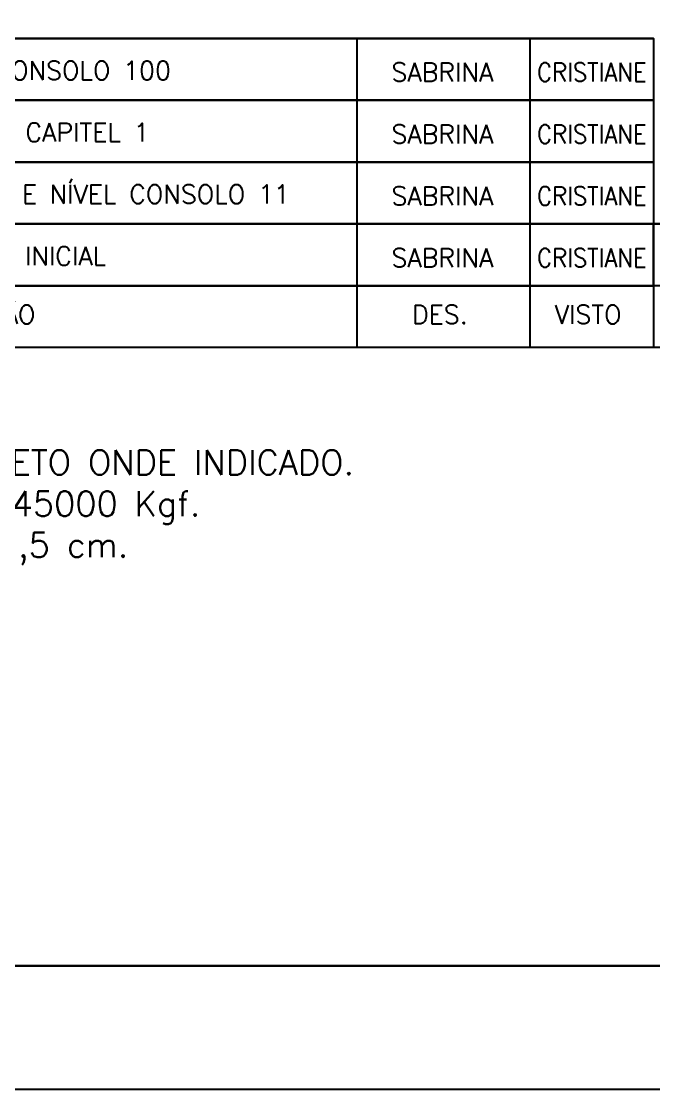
# Model space of a CAD drawing. Header units: centimetres. Extents: x 1658 to 27871, y 8240 to 11444.
# Drawn here: x 26100 to 26484, y 8294 to 8942 of the extents above; entities that cross this region are included whole.
import ezdxf
from ezdxf.enums import TextEntityAlignment as Align

# ---------------------------------------------------------------- set-up
doc = ezdxf.new("R2010")
doc.units = ezdxf.units.CM
doc.header["$LTSCALE"] = 50
doc.header["$MEASUREMENT"] = 0
for name, color, linetype in [('FORMATO-PRECON', 2, 'Continuous'), ('HACHURAS-PRECON', 1, 'Continuous'), ('LINHA-01-PRECON', 1, 'Continuous')]:
    doc.layers.add(name, color=color, linetype=linetype)
doc.styles.add('PRECON-ROMANS', font='romans.shx')
doc.styles.add('ROMANS', font='ROMANS.SHX', dxfattribs={"oblique": 15, "height": 3})
doc.styles.get("Standard").update_dxf_attribs({"font": 'romans.shx'})

# ---------------------------------------------------------------- blocks, each defined once
blk = doc.blocks.new('A$C2E607E54')
at = {"layer": 'FORMATO-PRECON'}
blk.add_lwpolyline([(0, 4200), (2970, 4200), (2970, 0), (0, 0)], close=True, dxfattribs=at)
at = {"layer": 'FORMATO-PRECON', "color": 6}
blk.add_lwpolyline([(100, 3950), (2870, 3950), (2870, 100), (100, 100)], close=True, dxfattribs=at)
blk = doc.blocks.new('A$C6E105C5C')
at = {"layer": 'FORMATO-PRECON', "color": 6}
blk.add_line((0, 50), (1020, 50), dxfattribs=at)
at = {"layer": 'FORMATO-PRECON', "color": 3}
blk.add_lwpolyline([(0, 50), (1020, 50), (1020, 0), (0, 0)], close=True, dxfattribs=at)
at = {"layer": 'FORMATO-PRECON', "color": 1}
for points in [[(780, 50), (780, 0)], [(920, 50), (920, 0)]]:
    blk.add_lwpolyline(points, dxfattribs=at)
at = {"layer": 'FORMATO-PRECON', "style": 'ROMANS'}
for s, p in [('DESCRIÇÃO', (410.16, 19.18)), ('DES.', (824.62, 19.18)), ('VISTO', (940.04, 19.18))]:
    blk.add_text(s, height=15, dxfattribs=at).set_placement(p)
blk = doc.blocks.new('REV-A3-V')
at = {"layer": 'FORMATO-PRECON', "color": 1}
for p, q in [((780, 50), (780, 9.14)), ((920, 50), (920, 9.14))]:
    blk.add_line(p, q, dxfattribs=at)
for points in [[(1020, 50), (0, 50)], [(780, 50), (780, 0)], [(920, 50), (920, 0)]]:
    blk.add_lwpolyline(points, dxfattribs=at)
blk.add_lwpolyline([(1020, 0), (0, 0), (0, 50), (1020, 50)], close=True, dxfattribs=at)
at = {"layer": 'FORMATO-PRECON', "color": 2, "style": 'PRECON-ROMANS', "flags": 12}
for p in [(24.75, 24.02), (132.78, 24.02), (497.22, 24.02)]:
    blk.add_attdef('X', text='', height=15, dxfattribs=at).set_placement(p, align=Align.MIDDLE_CENTER)
at = {"layer": 'FORMATO-PRECON', "style": 'PRECON-ROMANS', "flags": 12}
for p in [(849.12, 22.55), (970.03, 22.55)]:
    blk.add_attdef('X', text='', height=15, dxfattribs=at).set_placement(p, align=Align.MIDDLE_CENTER)

msp = doc.modelspace()

# ---------------------------------------------------------------- linework, layer by layer
at = {"layer": 'FORMATO-PRECON', "color": 6}
msp.add_lwpolyline([(27796.05, 8743.94), (25718.55, 8743.94), (25718.55, 8368.94), (27796.05, 8368.94)], close=True, dxfattribs=at)

# ---------------------------------------------------------------- block references
at = {"color": 1}
ref = msp.add_blockref('REV-A3-V', (25718.55, 8893.94), dxfattribs=dict(at, xscale=0.749999976233481, yscale=0.749999976233481, zscale=0.749999976233481))
ref.add_attrib('X', 'ACRÉSCIMO CONSOLO 100', dxfattribs={"layer": 'FORMATO-PRECON', "color": 2, "height": 11.25, "rotation": 360, "style": 'PRECON-ROMANS', "flags": 12}).set_placement((26091.47, 8911.96), align=Align.MIDDLE_CENTER)
ref.add_attrib('X', 'SABRINA', dxfattribs={"layer": 'FORMATO-PRECON', "height": 11.25, "rotation": 360, "style": 'PRECON-ROMANS', "flags": 12}).set_placement((26355.4, 8910.86), align=Align.MIDDLE_CENTER)
ref.add_attrib('X', 'CRISTIANE', dxfattribs={"layer": 'FORMATO-PRECON', "height": 11.25, "rotation": 360, "style": 'PRECON-ROMANS', "width": 0.9, "flags": 12}).set_placement((26446.07, 8910.86), align=Align.MIDDLE_CENTER)
ref = msp.add_blockref('REV-A3-V', (25718.55, 8856.44), dxfattribs=dict(at, xscale=0.749999976233481, yscale=0.749999976233481, zscale=0.749999976233481))
ref.add_attrib('X', 'REVISÃO NO CAPITEL 1', dxfattribs={"layer": 'FORMATO-PRECON', "color": 2, "height": 11.25, "rotation": 360, "style": 'PRECON-ROMANS', "flags": 12}).set_placement((26091.47, 8874.46), align=Align.MIDDLE_CENTER)
ref.add_attrib('X', 'SABRINA', dxfattribs={"layer": 'FORMATO-PRECON', "height": 11.25, "rotation": 360, "style": 'PRECON-ROMANS', "flags": 12}).set_placement((26355.4, 8873.36), align=Align.MIDDLE_CENTER)
ref.add_attrib('X', 'CRISTIANE', dxfattribs={"layer": 'FORMATO-PRECON', "height": 11.25, "rotation": 360, "style": 'PRECON-ROMANS', "width": 0.9, "flags": 12}).set_placement((26446.07, 8873.36), align=Align.MIDDLE_CENTER)
ref = msp.add_blockref('REV-A3-V', (25718.55, 8818.94), dxfattribs=dict(at, xscale=0.749999976233481, yscale=0.749999976233481, zscale=0.749999976233481, rotation=359.9999999942736))
ref.add_attrib('X', 'REVISÃO NO CAPITEL 1 E NÍVEL CONSOLO 11', dxfattribs={"layer": 'FORMATO-PRECON', "color": 2, "height": 11.25, "rotation": 360, "style": 'PRECON-ROMANS', "flags": 12}).set_placement((26091.47, 8836.96), align=Align.MIDDLE_CENTER)
ref.add_attrib('X', 'SABRINA', dxfattribs={"layer": 'FORMATO-PRECON', "height": 11.25, "rotation": 360, "style": 'PRECON-ROMANS', "flags": 12}).set_placement((26355.4, 8835.86), align=Align.MIDDLE_CENTER)
ref.add_attrib('X', 'CRISTIANE', dxfattribs={"layer": 'FORMATO-PRECON', "height": 11.25, "rotation": 360, "style": 'PRECON-ROMANS', "width": 0.9, "flags": 12}).set_placement((26446.07, 8835.86), align=Align.MIDDLE_CENTER)
ref = msp.add_blockref('REV-A3-V', (25718.55, 8781.44), dxfattribs=dict(at, xscale=0.749999976233481, yscale=0.749999976233481, zscale=0.749999976233481, rotation=359.9999999942736))
ref.add_attrib('X', 'EMISSÃO INICIAL', dxfattribs={"layer": 'FORMATO-PRECON', "color": 2, "height": 11.25, "rotation": 360, "style": 'PRECON-ROMANS', "flags": 12}).set_placement((26091.47, 8799.46), align=Align.MIDDLE_CENTER)
ref.add_attrib('X', 'SABRINA', dxfattribs={"layer": 'FORMATO-PRECON', "height": 11.25, "rotation": 360, "style": 'PRECON-ROMANS', "flags": 12}).set_placement((26355.4, 8798.36), align=Align.MIDDLE_CENTER)
ref.add_attrib('X', 'CRISTIANE', dxfattribs={"layer": 'FORMATO-PRECON', "height": 11.25, "rotation": 360, "style": 'PRECON-ROMANS', "width": 0.9, "flags": 12}).set_placement((26446.07, 8798.36), align=Align.MIDDLE_CENTER)
at = {"color": 1, "xscale": 0.749999976233481, "yscale": 0.749999976233481, "zscale": 0.749999976233481}
msp.add_blockref('REV-A3-V', (26483.55, 8781.44), dxfattribs=at)
at = {"color": 1, "xscale": 0.749999976233481, "yscale": 0.749999976233481, "zscale": 0.749999976233481, "rotation": 359.9999999942736}
msp.add_blockref('A$C6E105C5C', (25718.55, 8743.94), dxfattribs=at)
at = {"layer": 'HACHURAS-PRECON', "xscale": 0.7499999999999996, "yscale": 0.7499999999999996, "zscale": 0.7499999999999996}
msp.add_blockref('A$C2E607E54', (25643.55, 8293.94), dxfattribs=at)

# ---------------------------------------------------------------- texts
at = {"layer": 'LINHA-01-PRECON', "color": 2, "insert": (25755.47, 8706.77), "char_height": 15, "attachment_point": 1}
msp.add_mtext('\\A1;{\\C3;NOTAS:\\P}1-MEDIDAS EM CENTÍMETRO, EXCETO ONDE INDICADO.{\\H2.02381x; }\\P2-P/ CONSOLO 100 : N MÁX = 45000 Kgf.{\\H1.84921x; }\\P3-COBRIMENTO DA ARMAÇÃO = 2,5 cm.{\\H1.90741x; }', dxfattribs=at)

doc.saveas('drawing.dxf')
